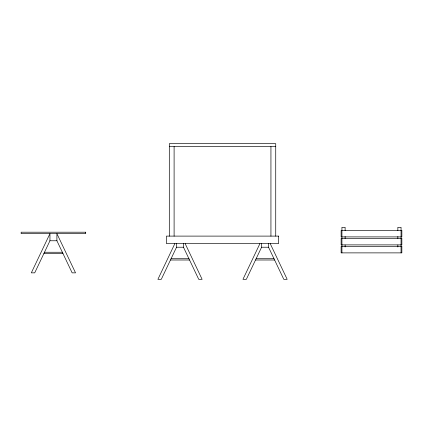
<?xml version="1.0" encoding="UTF-8"?>
<svg xmlns="http://www.w3.org/2000/svg" width="423" height="423" viewBox="0 0 423 423"><rect width="100%" height="100%" fill="white"/><g stroke="black" fill="none" stroke-linecap="round" stroke-linejoin="round"><path stroke-width="0.63" d="M49.951 240.766L34.712 272.856L31.323 272.856L49.951 233.633L49.951 240.766L56.904 240.766L72.148 272.856L75.537 272.856L56.904 233.633L56.904 240.766M174.836 243.664L157.901 279.317L161.29 279.317L176.528 247.228L176.528 243.336M259.896 243.664L242.961 279.317L246.345 279.317L261.588 247.228L261.588 243.336M169.306 146.559L275.733 146.559M176.528 247.228L183.482 247.228L198.725 279.317L202.115 279.317L185.179 243.664M261.588 247.228L268.542 247.228L283.785 279.317L287.169 279.317L270.234 243.664M44.494 252.256L62.361 252.256M43.886 253.536L62.974 253.536M171.072 258.717L188.938 258.717M256.132 258.717L273.998 258.717M170.464 259.997L189.552 259.997M255.524 259.997L274.606 259.997M401.052 244.891L401.052 227.315L397.853 227.315L397.853 230.588M401.052 245.012L401.052 252.88M397.853 236.489L397.853 238.456M397.853 245.012L397.853 246.979M345.12 230.588L345.12 227.315L341.927 227.315L341.927 244.891M345.12 236.489L345.12 238.456M345.12 245.012L345.12 246.979M341.927 245.012L341.927 252.88M275.733 236.145L275.733 143.683L169.306 143.683L169.306 236.145M270.937 146.559L270.937 236.145M268.542 243.336L268.542 247.228M183.482 243.336L183.482 247.228M174.102 146.559L174.102 236.145M401.85 230.509L341.128 230.509L341.128 236.901L401.85 236.901L401.85 230.509M85.71 232.206L21.15 232.206L21.15 233.633L85.71 233.633L85.71 232.206M278.609 236.103L166.429 236.103L166.429 243.579L278.609 243.579L278.609 236.103M401.85 238.498L341.128 238.498L341.128 244.891L401.85 244.891L401.85 238.498M401.85 246.487L341.128 246.487L341.128 252.88L401.85 252.88L401.85 246.487"/></g></svg>
